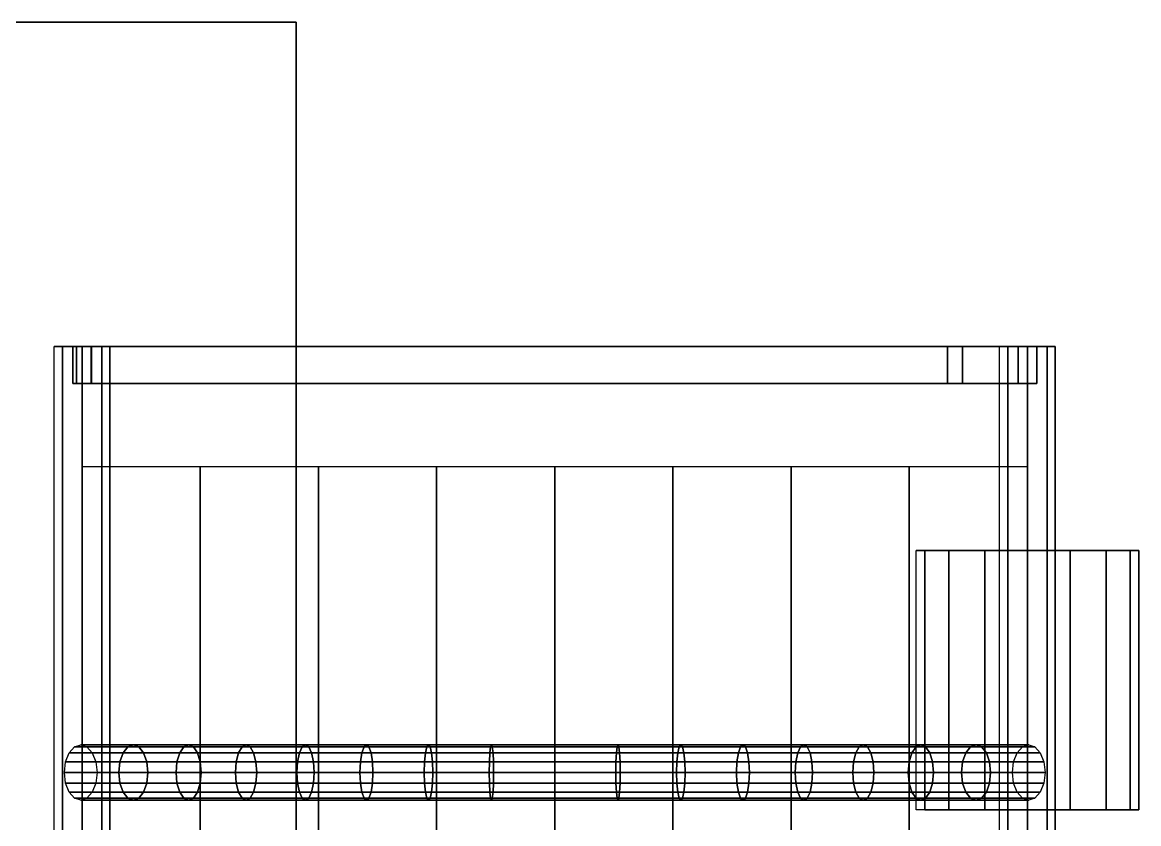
# Model space of a CAD drawing. Extents: x -45 to 195, y -45 to 195.
# Drawn here: x 135.2 to 195.4, y 106.7 to 150 of the extents above; entities that cross this region are included whole.
import ezdxf

# ---------------------------------------------------------------- set-up
doc = ezdxf.new("R2010")
doc.units = 0
doc.header["$MEASUREMENT"] = 0
doc.layers.get('0').update_dxf_attribs({"linetype": 'CONTINUOUS'})

msp = doc.modelspace()

# ---------------------------------------------------------------- linework, layer by layer
at = {"color": 7}
for p, q in [((0, 150, 72), (150, 150, 72)), ((150, 150, 72), (150, 0, 72))]:
    msp.add_line(p, q, dxfattribs=at)
at = {"extrusion": (0, 1, 0)}
msp.add_line((189.94, 130.506), (137.94, 130.506), dxfattribs=at)
for centre, radius in [((-138.44, 46, 132.506), 1.5), ((-189.44, 65.5, 132.506), 1.5), ((-189.44, 46, 132.506), 1.5), ((-189.44, 65.5, 121.491), 6)]:
    msp.add_circle(centre, radius, dxfattribs=at)
at = {"color": 7}
for points in [[(150, 150, 77), (0, 150, 77), (0, 0, 77), (150, 0, 77)], [(150, 150, 72), (0, 150, 72), (0, 0, 72), (150, 0, 72)]]:
    msp.add_3dface(points, dxfattribs=at)
for points in [[(137.748, 110.566, 45.45), (138.034, 110.892, 45.843), (140.911, 110.892, 43.921), (140.657, 110.566, 43.506)], [(138.034, 110.892, 45.843), (138.371, 111.006, 46.308), (141.211, 111.006, 44.41), (140.911, 110.892, 43.921)], [(138.371, 111.006, 46.308), (138.708, 110.892, 46.772), (141.511, 110.892, 44.9), (141.211, 111.006, 44.41)], [(138.708, 110.892, 46.772), (138.994, 110.566, 47.166), (141.765, 110.566, 45.315), (141.511, 110.892, 44.9)], [(140.657, 110.566, 43.506), (140.911, 110.892, 43.921), (143.93, 110.892, 42.23), (143.71, 110.566, 41.796)], [(140.911, 110.892, 43.921), (141.211, 111.006, 44.41), (144.191, 111.006, 42.741), (143.93, 110.892, 42.23)], [(141.211, 111.006, 44.41), (141.511, 110.892, 44.9), (144.452, 110.892, 43.253), (144.191, 111.006, 42.741)], [(141.511, 110.892, 44.9), (141.765, 110.566, 45.315), (144.673, 110.566, 43.686), (144.452, 110.892, 43.253)], [(143.71, 110.566, 41.796), (143.93, 110.892, 42.23), (147.073, 110.892, 40.781), (146.887, 110.566, 40.331)], [(143.93, 110.892, 42.23), (144.191, 111.006, 42.741), (147.293, 111.006, 41.311), (147.073, 110.892, 40.781)], [(144.191, 111.006, 42.741), (144.452, 110.892, 43.253), (147.513, 110.892, 41.842), (147.293, 111.006, 41.311)], [(144.452, 110.892, 43.253), (144.673, 110.566, 43.686), (147.699, 110.566, 42.291), (147.513, 110.892, 41.842)], [(146.887, 110.566, 40.331), (147.073, 110.892, 40.781), (150.32, 110.892, 39.583), (150.17, 110.566, 39.12)], [(147.073, 110.892, 40.781), (147.293, 111.006, 41.311), (150.497, 111.006, 40.129), (150.32, 110.892, 39.583)], [(147.293, 111.006, 41.311), (147.513, 110.892, 41.842), (150.675, 110.892, 40.675), (150.497, 111.006, 40.129)], [(147.513, 110.892, 41.842), (147.699, 110.566, 42.291), (150.825, 110.566, 41.138), (150.675, 110.892, 40.675)], [(150.17, 110.566, 39.12), (150.32, 110.892, 39.583), (153.651, 110.892, 38.644), (153.537, 110.566, 38.171)], [(150.32, 110.892, 39.583), (150.497, 111.006, 40.129), (153.785, 111.006, 39.202), (153.651, 110.892, 38.644)], [(150.497, 111.006, 40.129), (150.675, 110.892, 40.675), (153.919, 110.892, 39.76), (153.785, 111.006, 39.202)], [(150.675, 110.892, 40.675), (150.825, 110.566, 41.138), (154.032, 110.566, 40.233), (153.919, 110.892, 39.76)], [(153.537, 110.566, 38.171), (153.651, 110.892, 38.644), (157.045, 110.892, 37.969), (156.969, 110.566, 37.488)], [(153.651, 110.892, 38.644), (153.785, 111.006, 39.202), (157.135, 111.006, 38.536), (157.045, 110.892, 37.969)], [(153.785, 111.006, 39.202), (153.919, 110.892, 39.76), (157.225, 110.892, 39.103), (157.135, 111.006, 38.536)], [(153.919, 110.892, 39.76), (154.032, 110.566, 40.233), (157.301, 110.566, 39.583), (157.225, 110.892, 39.103)], [(156.969, 110.566, 37.488), (157.045, 110.892, 37.969), (160.482, 110.892, 37.562), (160.443, 110.566, 37.077)], [(157.045, 110.892, 37.969), (157.135, 111.006, 38.536), (160.527, 111.006, 38.134), (160.482, 110.892, 37.562)], [(157.135, 111.006, 38.536), (157.225, 110.892, 39.103), (160.572, 110.892, 38.706), (160.527, 111.006, 38.134)], [(157.225, 110.892, 39.103), (157.301, 110.566, 39.583), (160.61, 110.566, 39.191), (160.572, 110.892, 38.706)], [(160.443, 110.566, 37.077), (160.482, 110.892, 37.562), (163.94, 110.892, 37.426), (163.94, 110.566, 36.939)], [(160.482, 110.892, 37.562), (160.527, 111.006, 38.134), (163.94, 111.006, 38), (163.94, 110.892, 37.426)], [(160.527, 111.006, 38.134), (160.572, 110.892, 38.706), (163.94, 110.892, 38.574), (163.94, 111.006, 38)], [(160.572, 110.892, 38.706), (160.61, 110.566, 39.191), (163.94, 110.566, 39.061), (163.94, 110.892, 38.574)], [(163.94, 111.006, 38), (163.94, 110.892, 38.574), (167.308, 110.892, 38.706), (167.353, 111.006, 38.134)], [(163.94, 110.892, 37.426), (163.94, 111.006, 38), (167.353, 111.006, 38.134), (167.398, 110.892, 37.562)], [(163.94, 110.892, 38.574), (163.94, 110.566, 39.061), (167.269, 110.566, 39.191), (167.308, 110.892, 38.706)], [(163.94, 110.566, 36.939), (163.94, 110.892, 37.426), (167.398, 110.892, 37.562), (167.436, 110.566, 37.077)], [(167.308, 110.892, 38.706), (167.269, 110.566, 39.191), (170.579, 110.566, 39.583), (170.655, 110.892, 39.103)], [(167.353, 111.006, 38.134), (167.308, 110.892, 38.706), (170.655, 110.892, 39.103), (170.745, 111.006, 38.536)], [(167.398, 110.892, 37.562), (167.353, 111.006, 38.134), (170.745, 111.006, 38.536), (170.834, 110.892, 37.969)], [(167.436, 110.566, 37.077), (167.398, 110.892, 37.562), (170.834, 110.892, 37.969), (170.91, 110.566, 37.488)], [(170.655, 110.892, 39.103), (170.579, 110.566, 39.583), (173.847, 110.566, 40.233), (173.961, 110.892, 39.76)], [(170.745, 111.006, 38.536), (170.655, 110.892, 39.103), (173.961, 110.892, 39.76), (174.095, 111.006, 39.202)], [(170.834, 110.892, 37.969), (170.745, 111.006, 38.536), (174.095, 111.006, 39.202), (174.229, 110.892, 38.644)], [(170.91, 110.566, 37.488), (170.834, 110.892, 37.969), (174.229, 110.892, 38.644), (174.342, 110.566, 38.171)], [(173.961, 110.892, 39.76), (173.847, 110.566, 40.233), (177.054, 110.566, 41.138), (177.205, 110.892, 40.675)], [(174.095, 111.006, 39.202), (173.961, 110.892, 39.76), (177.205, 110.892, 40.675), (177.382, 111.006, 40.129)], [(174.229, 110.892, 38.644), (174.095, 111.006, 39.202), (177.382, 111.006, 40.129), (177.559, 110.892, 39.583)], [(174.342, 110.566, 38.171), (174.229, 110.892, 38.644), (177.559, 110.892, 39.583), (177.71, 110.566, 39.12)], [(177.205, 110.892, 40.675), (177.054, 110.566, 41.138), (180.18, 110.566, 42.291), (180.367, 110.892, 41.842)], [(177.382, 111.006, 40.129), (177.205, 110.892, 40.675), (180.367, 110.892, 41.842), (180.586, 111.006, 41.311)], [(177.559, 110.892, 39.583), (177.382, 111.006, 40.129), (180.586, 111.006, 41.311), (180.806, 110.892, 40.781)], [(177.71, 110.566, 39.12), (177.559, 110.892, 39.583), (180.806, 110.892, 40.781), (180.992, 110.566, 40.331)], [(180.367, 110.892, 41.842), (180.18, 110.566, 42.291), (183.207, 110.566, 43.686), (183.428, 110.892, 43.253)], [(180.586, 111.006, 41.311), (180.367, 110.892, 41.842), (183.428, 110.892, 43.253), (183.688, 111.006, 42.741)], [(180.806, 110.892, 40.781), (180.586, 111.006, 41.311), (183.688, 111.006, 42.741), (183.949, 110.892, 42.23)], [(180.992, 110.566, 40.331), (180.806, 110.892, 40.781), (183.949, 110.892, 42.23), (184.17, 110.566, 41.796)], [(183.428, 110.892, 43.253), (183.207, 110.566, 43.686), (186.114, 110.566, 45.315), (186.368, 110.892, 44.9)], [(183.688, 111.006, 42.741), (183.428, 110.892, 43.253), (186.368, 110.892, 44.9), (186.668, 111.006, 44.41)], [(183.949, 110.892, 42.23), (183.688, 111.006, 42.741), (186.668, 111.006, 44.41), (186.968, 110.892, 43.921)], [(184.17, 110.566, 41.796), (183.949, 110.892, 42.23), (186.968, 110.892, 43.921), (187.223, 110.566, 43.506)], [(186.368, 110.892, 44.9), (186.114, 110.566, 45.315), (188.885, 110.566, 47.166), (189.171, 110.892, 46.772)], [(186.668, 111.006, 44.41), (186.368, 110.892, 44.9), (189.171, 110.892, 46.772), (189.508, 111.006, 46.308)], [(186.968, 110.892, 43.921), (186.668, 111.006, 44.41), (189.508, 111.006, 46.308), (189.846, 110.892, 45.843)], [(187.223, 110.566, 43.506), (186.968, 110.892, 43.921), (189.846, 110.892, 45.843), (190.132, 110.566, 45.45)], [(137.556, 110.08, 45.187), (137.748, 110.566, 45.45), (140.657, 110.566, 43.506), (140.487, 110.08, 43.229)], [(138.994, 110.566, 47.166), (139.186, 110.08, 47.429), (141.935, 110.08, 45.592), (141.765, 110.566, 45.315)], [(140.487, 110.08, 43.229), (140.657, 110.566, 43.506), (143.71, 110.566, 41.796), (143.562, 110.08, 41.506)], [(141.765, 110.566, 45.315), (141.935, 110.08, 45.592), (144.82, 110.08, 43.976), (144.673, 110.566, 43.686)], [(143.562, 110.08, 41.506), (143.71, 110.566, 41.796), (146.887, 110.566, 40.331), (146.763, 110.08, 40.031)], [(144.673, 110.566, 43.686), (144.82, 110.08, 43.976), (147.823, 110.08, 42.592), (147.699, 110.566, 42.291)], [(146.763, 110.08, 40.031), (146.887, 110.566, 40.331), (150.17, 110.566, 39.12), (150.069, 110.08, 38.811)], [(147.699, 110.566, 42.291), (147.823, 110.08, 42.592), (150.926, 110.08, 41.447), (150.825, 110.566, 41.138)], [(150.069, 110.08, 38.811), (150.17, 110.566, 39.12), (153.537, 110.566, 38.171), (153.461, 110.08, 37.854)], [(150.825, 110.566, 41.138), (150.926, 110.08, 41.447), (154.108, 110.08, 40.549), (154.032, 110.566, 40.233)], [(153.461, 110.08, 37.854), (153.537, 110.566, 38.171), (156.969, 110.566, 37.488), (156.918, 110.08, 37.167)], [(154.032, 110.566, 40.233), (154.108, 110.08, 40.549), (157.352, 110.08, 39.904), (157.301, 110.566, 39.583)], [(156.918, 110.08, 37.167), (156.969, 110.566, 37.488), (160.443, 110.566, 37.077), (160.418, 110.08, 36.753)], [(157.301, 110.566, 39.583), (157.352, 110.08, 39.904), (160.635, 110.08, 39.516), (160.61, 110.566, 39.191)], [(160.418, 110.08, 36.753), (160.443, 110.566, 37.077), (163.94, 110.566, 36.939), (163.94, 110.08, 36.614)], [(160.61, 110.566, 39.191), (160.635, 110.08, 39.516), (163.94, 110.08, 39.386), (163.94, 110.566, 39.061)], [(163.94, 110.566, 39.061), (163.94, 110.08, 39.386), (167.244, 110.08, 39.516), (167.269, 110.566, 39.191)], [(163.94, 110.08, 36.614), (163.94, 110.566, 36.939), (167.436, 110.566, 37.077), (167.461, 110.08, 36.753)], [(167.269, 110.566, 39.191), (167.244, 110.08, 39.516), (170.528, 110.08, 39.904), (170.579, 110.566, 39.583)], [(167.461, 110.08, 36.753), (167.436, 110.566, 37.077), (170.91, 110.566, 37.488), (170.961, 110.08, 37.167)], [(170.579, 110.566, 39.583), (170.528, 110.08, 39.904), (173.771, 110.08, 40.549), (173.847, 110.566, 40.233)], [(170.961, 110.08, 37.167), (170.91, 110.566, 37.488), (174.342, 110.566, 38.171), (174.418, 110.08, 37.854)], [(173.847, 110.566, 40.233), (173.771, 110.08, 40.549), (176.954, 110.08, 41.447), (177.054, 110.566, 41.138)], [(174.418, 110.08, 37.854), (174.342, 110.566, 38.171), (177.71, 110.566, 39.12), (177.81, 110.08, 38.811)], [(177.054, 110.566, 41.138), (176.954, 110.08, 41.447), (180.056, 110.08, 42.592), (180.18, 110.566, 42.291)], [(177.81, 110.08, 38.811), (177.71, 110.566, 39.12), (180.992, 110.566, 40.331), (181.117, 110.08, 40.031)], [(180.18, 110.566, 42.291), (180.056, 110.08, 42.592), (183.059, 110.08, 43.976), (183.207, 110.566, 43.686)], [(181.117, 110.08, 40.031), (180.992, 110.566, 40.331), (184.17, 110.566, 41.796), (184.317, 110.08, 41.506)], [(183.207, 110.566, 43.686), (183.059, 110.08, 43.976), (185.944, 110.08, 45.592), (186.114, 110.566, 45.315)], [(184.317, 110.08, 41.506), (184.17, 110.566, 41.796), (187.223, 110.566, 43.506), (187.392, 110.08, 43.229)], [(186.114, 110.566, 45.315), (185.944, 110.08, 45.592), (188.694, 110.08, 47.429), (188.885, 110.566, 47.166)], [(187.392, 110.08, 43.229), (187.223, 110.566, 43.506), (190.132, 110.566, 45.45), (190.323, 110.08, 45.187)], [(137.489, 109.506, 45.094), (137.556, 110.08, 45.187), (140.487, 110.08, 43.229), (140.427, 109.506, 43.131)], [(139.186, 110.08, 47.429), (139.253, 109.506, 47.521), (141.995, 109.506, 45.689), (141.935, 110.08, 45.592)], [(140.427, 109.506, 43.131), (140.487, 110.08, 43.229), (143.562, 110.08, 41.506), (143.51, 109.506, 41.405)], [(141.935, 110.08, 45.592), (141.995, 109.506, 45.689), (144.872, 109.506, 44.078), (144.82, 110.08, 43.976)], [(143.51, 109.506, 41.405), (143.562, 110.08, 41.506), (146.763, 110.08, 40.031), (146.719, 109.506, 39.925)], [(144.82, 110.08, 43.976), (144.872, 109.506, 44.078), (147.867, 109.506, 42.697), (147.823, 110.08, 42.592)], [(146.719, 109.506, 39.925), (146.763, 110.08, 40.031), (150.069, 110.08, 38.811), (150.034, 109.506, 38.702)], [(147.823, 110.08, 42.592), (147.867, 109.506, 42.697), (150.961, 109.506, 41.556), (150.926, 110.08, 41.447)], [(150.034, 109.506, 38.702), (150.069, 110.08, 38.811), (153.461, 110.08, 37.854), (153.435, 109.506, 37.743)], [(150.926, 110.08, 41.447), (150.961, 109.506, 41.556), (154.135, 109.506, 40.66), (154.108, 110.08, 40.549)], [(153.435, 109.506, 37.743), (153.461, 110.08, 37.854), (156.918, 110.08, 37.167), (156.9, 109.506, 37.054)], [(154.108, 110.08, 40.549), (154.135, 109.506, 40.66), (157.369, 109.506, 40.017), (157.352, 110.08, 39.904)], [(156.9, 109.506, 37.054), (156.918, 110.08, 37.167), (160.418, 110.08, 36.753), (160.409, 109.506, 36.639)], [(157.352, 110.08, 39.904), (157.369, 109.506, 40.017), (160.644, 109.506, 39.629), (160.635, 110.08, 39.516)], [(160.409, 109.506, 36.639), (160.418, 110.08, 36.753), (163.94, 110.08, 36.614), (163.94, 109.506, 36.5)], [(160.635, 110.08, 39.516), (160.644, 109.506, 39.629), (163.94, 109.506, 39.5), (163.94, 110.08, 39.386)], [(163.94, 110.08, 39.386), (163.94, 109.506, 39.5), (167.235, 109.506, 39.629), (167.244, 110.08, 39.516)], [(163.94, 109.506, 36.5), (163.94, 110.08, 36.614), (167.461, 110.08, 36.753), (167.47, 109.506, 36.639)], [(167.244, 110.08, 39.516), (167.235, 109.506, 39.629), (170.51, 109.506, 40.017), (170.528, 110.08, 39.904)], [(167.47, 109.506, 36.639), (167.461, 110.08, 36.753), (170.961, 110.08, 37.167), (170.979, 109.506, 37.054)], [(170.528, 110.08, 39.904), (170.51, 109.506, 40.017), (173.744, 109.506, 40.66), (173.771, 110.08, 40.549)], [(170.979, 109.506, 37.054), (170.961, 110.08, 37.167), (174.418, 110.08, 37.854), (174.445, 109.506, 37.743)], [(173.771, 110.08, 40.549), (173.744, 109.506, 40.66), (176.918, 109.506, 41.556), (176.954, 110.08, 41.447)], [(174.445, 109.506, 37.743), (174.418, 110.08, 37.854), (177.81, 110.08, 38.811), (177.845, 109.506, 38.702)], [(176.954, 110.08, 41.447), (176.918, 109.506, 41.556), (180.012, 109.506, 42.697), (180.056, 110.08, 42.592)], [(177.845, 109.506, 38.702), (177.81, 110.08, 38.811), (181.117, 110.08, 40.031), (181.16, 109.506, 39.925)], [(180.056, 110.08, 42.592), (180.012, 109.506, 42.697), (183.007, 109.506, 44.078), (183.059, 110.08, 43.976)], [(181.16, 109.506, 39.925), (181.117, 110.08, 40.031), (184.317, 110.08, 41.506), (184.369, 109.506, 41.405)], [(183.059, 110.08, 43.976), (183.007, 109.506, 44.078), (185.885, 109.506, 45.689), (185.944, 110.08, 45.592)], [(184.369, 109.506, 41.405), (184.317, 110.08, 41.506), (187.392, 110.08, 43.229), (187.452, 109.506, 43.131)], [(185.944, 110.08, 45.592), (185.885, 109.506, 45.689), (188.627, 109.506, 47.521), (188.694, 110.08, 47.429)], [(187.452, 109.506, 43.131), (187.392, 110.08, 43.229), (190.323, 110.08, 45.187), (190.39, 109.506, 45.094)], [(137.556, 108.932, 45.187), (137.489, 109.506, 45.094), (140.427, 109.506, 43.131), (140.487, 108.932, 43.229)], [(139.253, 109.506, 47.521), (139.186, 108.932, 47.429), (141.935, 108.932, 45.592), (141.995, 109.506, 45.689)], [(140.487, 108.932, 43.229), (140.427, 109.506, 43.131), (143.51, 109.506, 41.405), (143.562, 108.932, 41.506)], [(141.995, 109.506, 45.689), (141.935, 108.932, 45.592), (144.82, 108.932, 43.976), (144.872, 109.506, 44.078)], [(143.562, 108.932, 41.506), (143.51, 109.506, 41.405), (146.719, 109.506, 39.925), (146.763, 108.932, 40.031)], [(144.872, 109.506, 44.078), (144.82, 108.932, 43.976), (147.823, 108.932, 42.592), (147.867, 109.506, 42.697)], [(146.763, 108.932, 40.031), (146.719, 109.506, 39.925), (150.034, 109.506, 38.702), (150.069, 108.932, 38.811)], [(147.867, 109.506, 42.697), (147.823, 108.932, 42.592), (150.926, 108.932, 41.447), (150.961, 109.506, 41.556)], [(150.069, 108.932, 38.811), (150.034, 109.506, 38.702), (153.435, 109.506, 37.743), (153.461, 108.932, 37.854)], [(150.961, 109.506, 41.556), (150.926, 108.932, 41.447), (154.108, 108.932, 40.549), (154.135, 109.506, 40.66)], [(153.461, 108.932, 37.854), (153.435, 109.506, 37.743), (156.9, 109.506, 37.054), (156.918, 108.932, 37.167)], [(154.135, 109.506, 40.66), (154.108, 108.932, 40.549), (157.352, 108.932, 39.904), (157.369, 109.506, 40.017)], [(156.918, 108.932, 37.167), (156.9, 109.506, 37.054), (160.409, 109.506, 36.639), (160.418, 108.932, 36.753)], [(157.369, 109.506, 40.017), (157.352, 108.932, 39.904), (160.635, 108.932, 39.516), (160.644, 109.506, 39.629)], [(160.418, 108.932, 36.753), (160.409, 109.506, 36.639), (163.94, 109.506, 36.5), (163.94, 108.932, 36.614)], [(160.644, 109.506, 39.629), (160.635, 108.932, 39.516), (163.94, 108.932, 39.386), (163.94, 109.506, 39.5)], [(163.94, 108.932, 36.614), (163.94, 109.506, 36.5), (167.47, 109.506, 36.639), (167.461, 108.932, 36.753)], [(163.94, 109.506, 39.5), (163.94, 108.932, 39.386), (167.244, 108.932, 39.516), (167.235, 109.506, 39.629)], [(167.235, 109.506, 39.629), (167.244, 108.932, 39.516), (170.528, 108.932, 39.904), (170.51, 109.506, 40.017)], [(167.461, 108.932, 36.753), (167.47, 109.506, 36.639), (170.979, 109.506, 37.054), (170.961, 108.932, 37.167)], [(170.51, 109.506, 40.017), (170.528, 108.932, 39.904), (173.771, 108.932, 40.549), (173.744, 109.506, 40.66)], [(170.961, 108.932, 37.167), (170.979, 109.506, 37.054), (174.445, 109.506, 37.743), (174.418, 108.932, 37.854)], [(173.744, 109.506, 40.66), (173.771, 108.932, 40.549), (176.954, 108.932, 41.447), (176.918, 109.506, 41.556)], [(174.418, 108.932, 37.854), (174.445, 109.506, 37.743), (177.845, 109.506, 38.702), (177.81, 108.932, 38.811)], [(176.918, 109.506, 41.556), (176.954, 108.932, 41.447), (180.056, 108.932, 42.592), (180.012, 109.506, 42.697)], [(177.81, 108.932, 38.811), (177.845, 109.506, 38.702), (181.16, 109.506, 39.925), (181.117, 108.932, 40.031)], [(180.012, 109.506, 42.697), (180.056, 108.932, 42.592), (183.059, 108.932, 43.976), (183.007, 109.506, 44.078)], [(181.117, 108.932, 40.031), (181.16, 109.506, 39.925), (184.369, 109.506, 41.405), (184.317, 108.932, 41.506)], [(183.007, 109.506, 44.078), (183.059, 108.932, 43.976), (185.944, 108.932, 45.592), (185.885, 109.506, 45.689)], [(184.317, 108.932, 41.506), (184.369, 109.506, 41.405), (187.452, 109.506, 43.131), (187.392, 108.932, 43.229)], [(185.885, 109.506, 45.689), (185.944, 108.932, 45.592), (188.694, 108.932, 47.429), (188.627, 109.506, 47.521)], [(187.392, 108.932, 43.229), (187.452, 109.506, 43.131), (190.39, 109.506, 45.094), (190.323, 108.932, 45.187)], [(137.748, 108.445, 45.45), (137.556, 108.932, 45.187), (140.487, 108.932, 43.229), (140.657, 108.445, 43.506)], [(138.034, 108.12, 45.843), (137.748, 108.445, 45.45), (140.657, 108.445, 43.506), (140.911, 108.12, 43.921)], [(138.994, 108.445, 47.166), (138.708, 108.12, 46.772), (141.511, 108.12, 44.9), (141.765, 108.445, 45.315)], [(139.186, 108.932, 47.429), (138.994, 108.445, 47.166), (141.765, 108.445, 45.315), (141.935, 108.932, 45.592)], [(140.657, 108.445, 43.506), (140.487, 108.932, 43.229), (143.562, 108.932, 41.506), (143.71, 108.445, 41.796)], [(140.911, 108.12, 43.921), (140.657, 108.445, 43.506), (143.71, 108.445, 41.796), (143.93, 108.12, 42.23)], [(141.765, 108.445, 45.315), (141.511, 108.12, 44.9), (144.452, 108.12, 43.253), (144.673, 108.445, 43.686)], [(141.935, 108.932, 45.592), (141.765, 108.445, 45.315), (144.673, 108.445, 43.686), (144.82, 108.932, 43.976)], [(143.71, 108.445, 41.796), (143.562, 108.932, 41.506), (146.763, 108.932, 40.031), (146.887, 108.445, 40.331)], [(143.93, 108.12, 42.23), (143.71, 108.445, 41.796), (146.887, 108.445, 40.331), (147.073, 108.12, 40.781)], [(144.673, 108.445, 43.686), (144.452, 108.12, 43.253), (147.513, 108.12, 41.842), (147.699, 108.445, 42.291)], [(144.82, 108.932, 43.976), (144.673, 108.445, 43.686), (147.699, 108.445, 42.291), (147.823, 108.932, 42.592)], [(146.887, 108.445, 40.331), (146.763, 108.932, 40.031), (150.069, 108.932, 38.811), (150.17, 108.445, 39.12)], [(147.073, 108.12, 40.781), (146.887, 108.445, 40.331), (150.17, 108.445, 39.12), (150.32, 108.12, 39.583)], [(147.699, 108.445, 42.291), (147.513, 108.12, 41.842), (150.675, 108.12, 40.675), (150.825, 108.445, 41.138)], [(147.823, 108.932, 42.592), (147.699, 108.445, 42.291), (150.825, 108.445, 41.138), (150.926, 108.932, 41.447)], [(150.17, 108.445, 39.12), (150.069, 108.932, 38.811), (153.461, 108.932, 37.854), (153.537, 108.445, 38.171)], [(150.32, 108.12, 39.583), (150.17, 108.445, 39.12), (153.537, 108.445, 38.171), (153.651, 108.12, 38.644)], [(150.825, 108.445, 41.138), (150.675, 108.12, 40.675), (153.919, 108.12, 39.76), (154.032, 108.445, 40.233)], [(150.926, 108.932, 41.447), (150.825, 108.445, 41.138), (154.032, 108.445, 40.233), (154.108, 108.932, 40.549)], [(153.537, 108.445, 38.171), (153.461, 108.932, 37.854), (156.918, 108.932, 37.167), (156.969, 108.445, 37.488)], [(153.651, 108.12, 38.644), (153.537, 108.445, 38.171), (156.969, 108.445, 37.488), (157.045, 108.12, 37.969)], [(154.032, 108.445, 40.233), (153.919, 108.12, 39.76), (157.225, 108.12, 39.103), (157.301, 108.445, 39.583)], [(154.108, 108.932, 40.549), (154.032, 108.445, 40.233), (157.301, 108.445, 39.583), (157.352, 108.932, 39.904)], [(156.969, 108.445, 37.488), (156.918, 108.932, 37.167), (160.418, 108.932, 36.753), (160.443, 108.445, 37.077)], [(157.045, 108.12, 37.969), (156.969, 108.445, 37.488), (160.443, 108.445, 37.077), (160.482, 108.12, 37.562)], [(157.301, 108.445, 39.583), (157.225, 108.12, 39.103), (160.572, 108.12, 38.706), (160.61, 108.445, 39.191)], [(157.352, 108.932, 39.904), (157.301, 108.445, 39.583), (160.61, 108.445, 39.191), (160.635, 108.932, 39.516)], [(160.443, 108.445, 37.077), (160.418, 108.932, 36.753), (163.94, 108.932, 36.614), (163.94, 108.445, 36.939)], [(160.482, 108.12, 37.562), (160.443, 108.445, 37.077), (163.94, 108.445, 36.939), (163.94, 108.12, 37.426)], [(160.61, 108.445, 39.191), (160.572, 108.12, 38.706), (163.94, 108.12, 38.574), (163.94, 108.445, 39.061)], [(160.635, 108.932, 39.516), (160.61, 108.445, 39.191), (163.94, 108.445, 39.061), (163.94, 108.932, 39.386)], [(163.94, 108.445, 36.939), (163.94, 108.932, 36.614), (167.461, 108.932, 36.753), (167.436, 108.445, 37.077)], [(163.94, 108.932, 39.386), (163.94, 108.445, 39.061), (167.269, 108.445, 39.191), (167.244, 108.932, 39.516)], [(163.94, 108.12, 37.426), (163.94, 108.445, 36.939), (167.436, 108.445, 37.077), (167.398, 108.12, 37.562)], [(163.94, 108.445, 39.061), (163.94, 108.12, 38.574), (167.308, 108.12, 38.706), (167.269, 108.445, 39.191)], [(167.244, 108.932, 39.516), (167.269, 108.445, 39.191), (170.579, 108.445, 39.583), (170.528, 108.932, 39.904)], [(167.269, 108.445, 39.191), (167.308, 108.12, 38.706), (170.655, 108.12, 39.103), (170.579, 108.445, 39.583)], [(167.398, 108.12, 37.562), (167.436, 108.445, 37.077), (170.91, 108.445, 37.488), (170.834, 108.12, 37.969)], [(167.436, 108.445, 37.077), (167.461, 108.932, 36.753), (170.961, 108.932, 37.167), (170.91, 108.445, 37.488)], [(170.528, 108.932, 39.904), (170.579, 108.445, 39.583), (173.847, 108.445, 40.233), (173.771, 108.932, 40.549)], [(170.579, 108.445, 39.583), (170.655, 108.12, 39.103), (173.961, 108.12, 39.76), (173.847, 108.445, 40.233)], [(170.834, 108.12, 37.969), (170.91, 108.445, 37.488), (174.342, 108.445, 38.171), (174.229, 108.12, 38.644)], [(170.91, 108.445, 37.488), (170.961, 108.932, 37.167), (174.418, 108.932, 37.854), (174.342, 108.445, 38.171)], [(173.771, 108.932, 40.549), (173.847, 108.445, 40.233), (177.054, 108.445, 41.138), (176.954, 108.932, 41.447)], [(173.847, 108.445, 40.233), (173.961, 108.12, 39.76), (177.205, 108.12, 40.675), (177.054, 108.445, 41.138)], [(174.229, 108.12, 38.644), (174.342, 108.445, 38.171), (177.71, 108.445, 39.12), (177.559, 108.12, 39.583)], [(174.342, 108.445, 38.171), (174.418, 108.932, 37.854), (177.81, 108.932, 38.811), (177.71, 108.445, 39.12)], [(176.954, 108.932, 41.447), (177.054, 108.445, 41.138), (180.18, 108.445, 42.291), (180.056, 108.932, 42.592)], [(177.054, 108.445, 41.138), (177.205, 108.12, 40.675), (180.367, 108.12, 41.842), (180.18, 108.445, 42.291)], [(177.559, 108.12, 39.583), (177.71, 108.445, 39.12), (180.992, 108.445, 40.331), (180.806, 108.12, 40.781)], [(177.71, 108.445, 39.12), (177.81, 108.932, 38.811), (181.117, 108.932, 40.031), (180.992, 108.445, 40.331)], [(180.056, 108.932, 42.592), (180.18, 108.445, 42.291), (183.207, 108.445, 43.686), (183.059, 108.932, 43.976)], [(180.18, 108.445, 42.291), (180.367, 108.12, 41.842), (183.428, 108.12, 43.253), (183.207, 108.445, 43.686)], [(180.806, 108.12, 40.781), (180.992, 108.445, 40.331), (184.17, 108.445, 41.796), (183.949, 108.12, 42.23)], [(180.992, 108.445, 40.331), (181.117, 108.932, 40.031), (184.317, 108.932, 41.506), (184.17, 108.445, 41.796)], [(183.059, 108.932, 43.976), (183.207, 108.445, 43.686), (186.114, 108.445, 45.315), (185.944, 108.932, 45.592)], [(183.207, 108.445, 43.686), (183.428, 108.12, 43.253), (186.368, 108.12, 44.9), (186.114, 108.445, 45.315)], [(183.949, 108.12, 42.23), (184.17, 108.445, 41.796), (187.223, 108.445, 43.506), (186.968, 108.12, 43.921)], [(184.17, 108.445, 41.796), (184.317, 108.932, 41.506), (187.392, 108.932, 43.229), (187.223, 108.445, 43.506)], [(185.944, 108.932, 45.592), (186.114, 108.445, 45.315), (188.885, 108.445, 47.166), (188.694, 108.932, 47.429)], [(186.114, 108.445, 45.315), (186.368, 108.12, 44.9), (189.171, 108.12, 46.772), (188.885, 108.445, 47.166)], [(186.968, 108.12, 43.921), (187.223, 108.445, 43.506), (190.132, 108.445, 45.45), (189.846, 108.12, 45.843)], [(187.223, 108.445, 43.506), (187.392, 108.932, 43.229), (190.323, 108.932, 45.187), (190.132, 108.445, 45.45)], [(138.371, 108.006, 46.308), (138.034, 108.12, 45.843), (140.911, 108.12, 43.921), (141.211, 108.006, 44.41)], [(138.708, 108.12, 46.772), (138.371, 108.006, 46.308), (141.211, 108.006, 44.41), (141.511, 108.12, 44.9)], [(141.211, 108.006, 44.41), (140.911, 108.12, 43.921), (143.93, 108.12, 42.23), (144.191, 108.006, 42.741)], [(141.511, 108.12, 44.9), (141.211, 108.006, 44.41), (144.191, 108.006, 42.741), (144.452, 108.12, 43.253)], [(144.191, 108.006, 42.741), (143.93, 108.12, 42.23), (147.073, 108.12, 40.781), (147.293, 108.006, 41.311)], [(144.452, 108.12, 43.253), (144.191, 108.006, 42.741), (147.293, 108.006, 41.311), (147.513, 108.12, 41.842)], [(147.293, 108.006, 41.311), (147.073, 108.12, 40.781), (150.32, 108.12, 39.583), (150.497, 108.006, 40.129)], [(147.513, 108.12, 41.842), (147.293, 108.006, 41.311), (150.497, 108.006, 40.129), (150.675, 108.12, 40.675)], [(150.497, 108.006, 40.129), (150.32, 108.12, 39.583), (153.651, 108.12, 38.644), (153.785, 108.006, 39.202)], [(150.675, 108.12, 40.675), (150.497, 108.006, 40.129), (153.785, 108.006, 39.202), (153.919, 108.12, 39.76)], [(153.785, 108.006, 39.202), (153.651, 108.12, 38.644), (157.045, 108.12, 37.969), (157.135, 108.006, 38.536)], [(153.919, 108.12, 39.76), (153.785, 108.006, 39.202), (157.135, 108.006, 38.536), (157.225, 108.12, 39.103)], [(157.135, 108.006, 38.536), (157.045, 108.12, 37.969), (160.482, 108.12, 37.562), (160.527, 108.006, 38.134)], [(157.225, 108.12, 39.103), (157.135, 108.006, 38.536), (160.527, 108.006, 38.134), (160.572, 108.12, 38.706)], [(160.527, 108.006, 38.134), (160.482, 108.12, 37.562), (163.94, 108.12, 37.426), (163.94, 108.006, 38)], [(160.572, 108.12, 38.706), (160.527, 108.006, 38.134), (163.94, 108.006, 38), (163.94, 108.12, 38.574)], [(163.94, 108.006, 38), (163.94, 108.12, 37.426), (167.398, 108.12, 37.562), (167.353, 108.006, 38.134)], [(163.94, 108.12, 38.574), (163.94, 108.006, 38), (167.353, 108.006, 38.134), (167.308, 108.12, 38.706)], [(167.308, 108.12, 38.706), (167.353, 108.006, 38.134), (170.745, 108.006, 38.536), (170.655, 108.12, 39.103)], [(167.353, 108.006, 38.134), (167.398, 108.12, 37.562), (170.834, 108.12, 37.969), (170.745, 108.006, 38.536)], [(170.655, 108.12, 39.103), (170.745, 108.006, 38.536), (174.095, 108.006, 39.202), (173.961, 108.12, 39.76)], [(170.745, 108.006, 38.536), (170.834, 108.12, 37.969), (174.229, 108.12, 38.644), (174.095, 108.006, 39.202)], [(173.961, 108.12, 39.76), (174.095, 108.006, 39.202), (177.382, 108.006, 40.129), (177.205, 108.12, 40.675)], [(174.095, 108.006, 39.202), (174.229, 108.12, 38.644), (177.559, 108.12, 39.583), (177.382, 108.006, 40.129)], [(177.205, 108.12, 40.675), (177.382, 108.006, 40.129), (180.586, 108.006, 41.311), (180.367, 108.12, 41.842)], [(177.382, 108.006, 40.129), (177.559, 108.12, 39.583), (180.806, 108.12, 40.781), (180.586, 108.006, 41.311)], [(180.367, 108.12, 41.842), (180.586, 108.006, 41.311), (183.688, 108.006, 42.741), (183.428, 108.12, 43.253)], [(180.586, 108.006, 41.311), (180.806, 108.12, 40.781), (183.949, 108.12, 42.23), (183.688, 108.006, 42.741)], [(183.428, 108.12, 43.253), (183.688, 108.006, 42.741), (186.668, 108.006, 44.41), (186.368, 108.12, 44.9)], [(183.688, 108.006, 42.741), (183.949, 108.12, 42.23), (186.968, 108.12, 43.921), (186.668, 108.006, 44.41)], [(186.368, 108.12, 44.9), (186.668, 108.006, 44.41), (189.508, 108.006, 46.308), (189.171, 108.12, 46.772)], [(186.668, 108.006, 44.41), (186.968, 108.12, 43.921), (189.846, 108.12, 45.843), (189.508, 108.006, 46.308)]]:
    msp.add_3dface(points)

# ---------------------------------------------------------------- meshes
mesh = msp.add_polymesh((2, 8), dxfattribs=dict(n_close=True))
for k, corner in enumerate([(136.94, 132.506, 46), (137.379, 132.506, 47.061), (138.44, 132.506, 47.5), (139.5, 132.506, 47.061), (139.94, 132.506, 46), (139.5, 132.506, 44.939), (138.44, 132.506, 44.5), (137.379, 132.506, 44.939), (136.94, 80.506, 46), (137.379, 80.506, 47.061), (138.44, 80.506, 47.5), (139.5, 80.506, 47.061), (139.94, 80.506, 46), (139.5, 80.506, 44.939), (138.44, 80.506, 44.5), (137.379, 80.506, 44.939)]):
    mesh.set_mesh_vertex(divmod(k, 8), corner)
mesh = msp.add_polymesh((6, 3))
for k, corner in enumerate([(189.94, 132.506, 1), (189.94, 130.506, 1), (189.94, 130.506, 1), (137.94, 132.506, 1), (137.94, 130.506, 1), (137.94, 130.506, 1), (137.94, 132.506), (137.94, 130.506), (137.94, 130.506, 1), (189.94, 132.506), (189.94, 130.506), (189.94, 130.506, 1), (189.94, 132.506), (189.94, 132.506), (189.94, 132.506, 1), (137.94, 132.506), (137.94, 132.506), (137.94, 132.506, 1)]):
    mesh.set_mesh_vertex(divmod(k, 3), corner)
mesh = msp.add_polymesh((6, 3))
for k, corner in enumerate([(138.94, 132.506), (138.94, 130.506), (138.94, 130.506), (138.94, 132.506, 66), (138.94, 130.506, 66), (138.94, 130.506, 66), (137.94, 132.506, 66), (137.94, 130.506, 66), (138.94, 130.506, 66), (137.94, 132.506), (137.94, 130.506), (138.94, 130.506), (137.94, 132.506), (137.94, 132.506), (138.94, 132.506), (137.94, 132.506, 66), (137.94, 132.506, 66), (138.94, 132.506, 66)]):
    mesh.set_mesh_vertex(divmod(k, 3), corner)
mesh = msp.add_polymesh((6, 3))
for k, corner in enumerate([(137.94, 132.506, 65), (137.94, 130.506, 65), (137.94, 130.506, 65), (189.94, 132.506, 65), (189.94, 130.506, 65), (189.94, 130.506, 65), (189.94, 132.506, 66), (189.94, 130.506, 66), (189.94, 130.506, 65), (137.94, 132.506, 66), (137.94, 130.506, 66), (137.94, 130.506, 65), (137.94, 132.506, 66), (137.94, 132.506, 66), (137.94, 132.506, 65), (189.94, 132.506, 66), (189.94, 132.506, 66), (189.94, 132.506, 65)]):
    mesh.set_mesh_vertex(divmod(k, 3), corner)
mesh = msp.add_polymesh((6, 3))
for k, corner in enumerate([(138.956, 132.506, -0.012), (138.956, 130.506, -0.012), (138.956, 130.506, -0.012), (185.94, 132.506, 65), (185.94, 130.506, 65), (185.94, 130.506, 65), (185.129, 132.506, 65.586), (185.129, 130.506, 65.586), (185.94, 130.506, 65), (138.146, 132.506, 0.574), (138.146, 130.506, 0.574), (138.956, 130.506, -0.012), (138.146, 132.506, 0.574), (138.146, 132.506, 0.574), (138.956, 132.506, -0.012), (185.129, 132.506, 65.586), (185.129, 132.506, 65.586), (185.94, 132.506, 65)]):
    mesh.set_mesh_vertex(divmod(k, 3), corner)
mesh = msp.add_polymesh((2, 8), dxfattribs=dict(n_close=True))
for k, corner in enumerate([(187.94, 132.506, 65.5), (188.379, 132.506, 66.561), (189.44, 132.506, 67), (190.5, 132.506, 66.561), (190.94, 132.506, 65.5), (190.5, 132.506, 64.439), (189.44, 132.506, 64), (188.379, 132.506, 64.439), (187.94, 80.506, 65.5), (188.379, 80.506, 66.561), (189.44, 80.506, 67), (190.5, 80.506, 66.561), (190.94, 80.506, 65.5), (190.5, 80.506, 64.439), (189.44, 80.506, 64), (188.379, 80.506, 64.439)]):
    mesh.set_mesh_vertex(divmod(k, 8), corner)
mesh = msp.add_polymesh((2, 8), dxfattribs=dict(n_close=True))
for k, corner in enumerate([(187.94, 132.506, 46), (188.379, 132.506, 47.061), (189.44, 132.506, 47.5), (190.5, 132.506, 47.061), (190.94, 132.506, 46), (190.5, 132.506, 44.939), (189.44, 132.506, 44.5), (188.379, 132.506, 44.939), (187.94, 80.506, 46), (188.379, 80.506, 47.061), (189.44, 80.506, 47.5), (190.5, 80.506, 47.061), (190.94, 80.506, 46), (190.5, 80.506, 44.939), (189.44, 80.506, 44.5), (188.379, 80.506, 44.939)]):
    mesh.set_mesh_vertex(divmod(k, 8), corner)
mesh = msp.add_polymesh((6, 3))
for k, corner in enumerate([(188.94, 132.506, 46), (188.94, 130.506, 46), (188.94, 130.506, 46), (188.94, 132.506), (188.94, 130.506), (188.94, 130.506), (189.94, 132.506), (189.94, 130.506), (188.94, 130.506), (189.94, 132.506, 46), (189.94, 130.506, 46), (188.94, 130.506, 46), (189.94, 132.506, 46), (189.94, 132.506, 46), (188.94, 132.506, 46), (189.94, 132.506), (189.94, 132.506), (188.94, 132.506)]):
    mesh.set_mesh_vertex(divmod(k, 3), corner)
mesh = msp.add_polymesh((2, 9))
for k, corner in enumerate([(138.44, 87.006, 47.5), (144.815, 87.006, 47.5), (151.19, 87.006, 47.5), (157.565, 87.006, 47.5), (163.94, 87.006, 47.5), (170.315, 87.006, 47.5), (176.69, 87.006, 47.5), (183.065, 87.006, 47.5), (189.44, 87.006, 47.5), (138.44, 126.006, 47.5), (144.815, 126.006, 47.5), (151.19, 126.006, 47.5), (157.565, 126.006, 47.5), (163.94, 126.006, 47.5), (170.315, 126.006, 47.5), (176.69, 126.006, 47.5), (183.065, 126.006, 47.5), (189.44, 126.006, 47.5)]):
    mesh.set_mesh_vertex(divmod(k, 9), corner)
mesh = msp.add_polymesh((2, 16), dxfattribs=dict(n_close=True))
for k, corner in enumerate([(183.44, 121.491, 65.5), (183.896, 121.491, 67.796), (185.197, 121.491, 69.743), (187.144, 121.491, 71.043), (189.44, 121.491, 71.5), (191.736, 121.491, 71.043), (193.682, 121.491, 69.743), (194.983, 121.491, 67.796), (195.44, 121.491, 65.5), (194.983, 121.491, 63.204), (193.682, 121.491, 61.257), (191.736, 121.491, 59.957), (189.44, 121.491, 59.5), (187.144, 121.491, 59.957), (185.197, 121.491, 61.257), (183.896, 121.491, 63.204), (183.44, 107.491, 65.5), (183.896, 107.491, 67.796), (185.197, 107.491, 69.743), (187.144, 107.491, 71.043), (189.44, 107.491, 71.5), (191.736, 107.491, 71.043), (193.682, 107.491, 69.743), (194.983, 107.491, 67.796), (195.44, 107.491, 65.5), (194.983, 107.491, 63.204), (193.682, 107.491, 61.257), (191.736, 107.491, 59.957), (189.44, 107.491, 59.5), (187.144, 107.491, 59.957), (185.197, 107.491, 61.257), (183.896, 107.491, 63.204)]):
    mesh.set_mesh_vertex(divmod(k, 16), corner)

doc.saveas('drawing.dxf')
